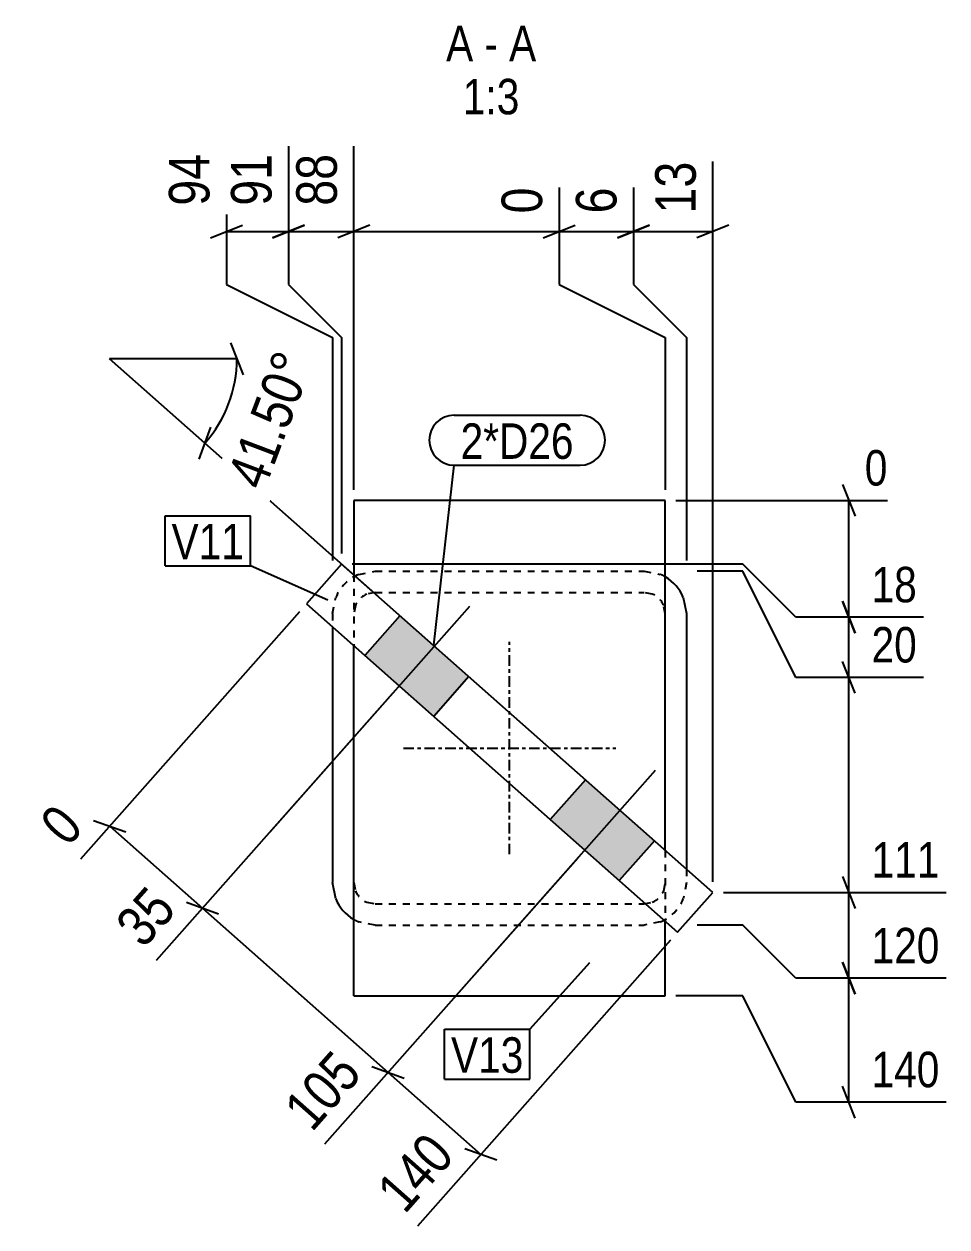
# Model space of a CAD drawing. Header units: millimetres. Extents: x 4 to 15612, y 7 to 422.
# Drawn here: x 3.8 to 264.5, y 7 to 346.9 of the extents above; entities that cross this region are included whole.
import ezdxf

# ---------------------------------------------------------------- set-up
doc = ezdxf.new("R2010")
doc.units = ezdxf.units.MM
doc.linetypes.add('DXK_LINE_DOT2', pattern=[3.9198, 1.9599, -1.9599])
doc.linetypes.add('DXK_LINE_DOT3', pattern=[5.9187, 2.979, -0.9799, 0.9799, -0.9799])
for name, color, linetype in [('MÅLSÆTNING', 7, 'Continuous'), ('STÅL', 7, 'Continuous'), ('TEKST', 7, 'Continuous')]:
    doc.layers.add(name, color=color, linetype=linetype)
doc.styles.add('Arial Narrow', font='ARIALN.TTF', dxfattribs={"height": 0.2})

msp = doc.modelspace()

# ---------------------------------------------------------------- hatches: boundary and pattern name
at = {"layer": 'STÅL', "linetype": 'Continuous'}
for points in [[(100.06, 168.46), (119.54, 151.23), (129.48, 162.47), (110, 179.69)], [(152.49, 122.08), (171.96, 104.85), (181.9, 116.08), (162.43, 133.31)]]:
    msp.add_hatch(color=96, dxfattribs=at).paths.add_polyline_path(points)

# ---------------------------------------------------------------- linework, layer by layer
at = {"layer": 'MÅLSÆTNING', "color": 7, "linetype": 'Continuous'}
for p, q in [((60.98, 312.35), (60.98, 273.26)), ((78.53, 312.35), (78.53, 273.26)), ((96.98, 215.27), (96.98, 312.35)), ((96.98, 215.27), (96.98, 312.35)), ((198.38, 104.51), (198.38, 307.98)), ((154.98, 300.67), (154.98, 273.26)), ((154.98, 300.67), (154.98, 273.26)), ((175.98, 300.67), (175.98, 273.26)), ((175.98, 300.67), (175.98, 273.26)), ((56.48, 286.46), (65.48, 290.06)), ((74.03, 286.46), (83.03, 290.06)), ((83.03, 290.06), (74.03, 286.46)), ((101.48, 290.06), (92.48, 286.46)), ((101.48, 290.06), (92.48, 286.46)), ((150.48, 286.46), (159.48, 290.06)), ((171.48, 286.46), (180.48, 290.06)), ((202.88, 290.06), (193.88, 286.46)), ((60.98, 288.26), (78.53, 288.26)), ((78.53, 288.26), (96.98, 288.26)), ((96.98, 288.26), (154.98, 288.26)), ((154.98, 288.26), (175.98, 288.26)), ((175.98, 288.26), (198.38, 288.26)), ((154.98, 273.26), (184.98, 258.26)), ((154.98, 273.26), (184.98, 258.26)), ((175.98, 273.26), (190.98, 258.26)), ((175.98, 273.26), (190.98, 258.26)), ((62.14, 256.79), (65.74, 247.79)), ((90.98, 258.26), (90.98, 195.27)), ((93.53, 258.26), (93.53, 197.27)), ((93.53, 258.26), (93.53, 197.27)), ((184.98, 258.26), (184.98, 215.27)), ((184.98, 258.26), (184.98, 215.27)), ((190.98, 258.26), (190.98, 195.27)), ((190.98, 258.26), (190.98, 195.27)), ((63.94, 252.29), (27.94, 252.29)), ((54.91, 228.44), (27.94, 252.29)), ((53.27, 223.88), (56.54, 233)), ((103.73, 185.24), (54.91, 228.44)), ((235.04, 216.77), (238.64, 207.77)), ((187.98, 212.27), (247.74, 212.27)), ((236.84, 179.27), (236.84, 212.27)), ((206.84, 194.27), (96.53, 194.27)), ((206.84, 194.27), (96.53, 194.27)), ((221.84, 179.27), (206.84, 194.27)), ((221.84, 179.27), (206.84, 194.27)), ((206.84, 192.27), (193.98, 192.27)), ((206.84, 192.27), (193.98, 192.27)), ((221.84, 162.27), (206.84, 192.27)), ((221.84, 162.27), (206.84, 192.27)), ((235.04, 183.77), (238.64, 174.77)), ((238.64, 174.77), (235.04, 183.77)), ((81.6, 180.79), (19.78, 110.92)), ((257.96, 179.27), (221.84, 179.27)), ((257.96, 179.27), (221.84, 179.27)), ((236.84, 162.27), (236.84, 179.27)), ((238.64, 157.77), (235.04, 166.77)), ((238.64, 157.77), (235.04, 166.77)), ((257.96, 162.27), (221.84, 162.27)), ((257.96, 162.27), (221.84, 162.27)), ((236.84, 101.51), (236.84, 162.27)), ((107.81, 157.6), (41.15, 82.25)), ((107.81, 157.6), (41.15, 82.25)), ((23.44, 121.85), (32.57, 118.58)), ((28.01, 120.22), (54.22, 97.02)), ((160.24, 111.22), (88.73, 30.39)), ((235.04, 106.01), (238.64, 97.01)), ((235.04, 106.01), (238.64, 97.01)), ((58.78, 95.39), (49.66, 98.66)), ((58.78, 95.39), (49.66, 98.66)), ((201.38, 101.51), (264.36, 101.51)), ((201.38, 101.51), (264.36, 101.51)), ((236.84, 77.27), (236.84, 101.51)), ((54.22, 97.02), (106.65, 50.64)), ((206.84, 92.27), (193.98, 92.27)), ((206.84, 92.27), (193.98, 92.27)), ((221.84, 77.27), (206.84, 92.27)), ((221.84, 77.27), (206.84, 92.27)), ((186.45, 88.02), (114.95, 7.2)), ((235.04, 81.77), (238.64, 72.77)), ((238.64, 72.77), (235.04, 81.77)), ((264.36, 77.27), (221.84, 77.27)), ((264.36, 77.27), (221.84, 77.27)), ((236.84, 42.27), (236.84, 77.27)), ((206.84, 72.27), (187.98, 72.27)), ((221.84, 42.27), (206.84, 72.27)), ((102.08, 52.28), (111.21, 49.01)), ((106.65, 50.64), (132.86, 27.45)), ((238.64, 37.77), (235.04, 46.77)), ((264.36, 42.27), (221.84, 42.27)), ((137.42, 25.82), (128.3, 29.08))]:
    msp.add_line(p, q, dxfattribs=at)
msp.add_arc((27.94, 252.29), 36, 318.5, 0, dxfattribs=at)
at = {"layer": 'STÅL', "color": 2, "linetype": 'Continuous'}
for p, q in [((96.98, 212.27), (96.98, 191.21)), ((184.98, 212.27), (96.98, 212.27)), ((184.98, 113.36), (184.98, 212.27)), ((93.53, 194.27), (83.59, 183.04)), ((198.38, 101.51), (93.53, 194.27)), ((190.07, 184.87), (190.98, 180.27)), ((83.59, 183.04), (188.44, 90.27)), ((190.98, 180.27), (190.98, 108.05)), ((90.98, 176.49), (90.98, 104.27)), ((96.98, 72.27), (96.98, 171.19)), ((91.9, 99.68), (90.98, 104.27)), ((188.44, 90.27), (198.38, 101.51)), ((184.98, 72.27), (184.98, 93.33)), ((96.98, 72.27), (184.98, 72.27))]:
    msp.add_line(p, q, dxfattribs=at)
at = {"layer": 'STÅL', "color": 7, "linetype": 'DXK_LINE_DOT2'}
for p, q in [((96.98, 191.21), (96.98, 171.19)), ((98.39, 191.36), (102.98, 192.27)), ((102.98, 192.27), (178.98, 192.27)), ((178.98, 192.27), (183.57, 191.36)), ((90.98, 180.27), (91.9, 184.87)), ((102.98, 186.27), (100.69, 185.82)), ((102.98, 186.27), (178.98, 186.27)), ((181.28, 185.82), (178.98, 186.27)), ((90.98, 180.27), (90.98, 176.49)), ((97.44, 182.57), (96.98, 180.27)), ((184.98, 180.27), (184.53, 182.57)), ((184.98, 113.36), (184.98, 180.27)), ((96.98, 104.27), (96.98, 171.19)), ((184.98, 113.36), (184.98, 93.33)), ((190.98, 108.05), (190.98, 104.27)), ((96.98, 104.27), (97.44, 101.98)), ((184.53, 101.98), (184.98, 104.27)), ((190.98, 104.27), (190.07, 99.68)), ((100.69, 98.73), (102.98, 98.27)), ((178.98, 98.27), (181.28, 98.73)), ((102.98, 98.27), (178.98, 98.27)), ((102.98, 92.27), (98.39, 93.19)), ((102.98, 92.27), (178.98, 92.27)), ((183.57, 93.19), (178.98, 92.27))]:
    msp.add_line(p, q, dxfattribs=at)
at = {"layer": 'STÅL', "color": 96, "linetype": 'Continuous'}
for p, q in [((129.68, 182.31), (73.36, 118.65)), ((110, 179.69), (100.06, 168.46)), ((129.48, 162.47), (119.54, 151.23)), ((182.11, 135.93), (125.78, 72.27)), ((162.43, 133.31), (152.49, 122.08)), ((181.9, 116.08), (171.96, 104.85))]:
    msp.add_line(p, q, dxfattribs=at)
at = {"layer": 'STÅL', "color": 7, "linetype": 'DXK_LINE_DOT3'}
for p, q in [((140.98, 112.27), (140.98, 172.27)), ((110.98, 142.27), (170.98, 142.27))]:
    msp.add_line(p, q, dxfattribs=at)
at = {"layer": 'STÅL', "color": 7, "linetype": 'DXK_LINE_DOT2'}
for centre, radius, start, end in [((102.98, 180.27), 12, 112.5, 157.5), ((178.98, 180.27), 12, 59.4008, 67.5), ((102.98, 180.27), 6, 112.5, 157.5), ((178.98, 180.27), 6, 22.5, 67.5), ((102.98, 104.27), 6, 202.5, 247.5), ((178.98, 104.27), 6, 292.5, 337.5), ((178.98, 104.27), 12, 292.5, 337.5), ((102.98, 104.27), 12, 239.4014, 247.5)]:
    msp.add_arc(centre, radius, start, end, dxfattribs=at)
at = {"layer": 'STÅL', "color": 2, "linetype": 'Continuous'}
for centre, start, end in [((178.98, 180.27), 22.5, 59.4008), ((102.98, 104.27), 202.5, 239.4014)]:
    msp.add_arc(centre, 12, start, end, dxfattribs=at)
at = {"layer": 'TEKST', "color": 7, "linetype": 'Continuous'}
for p, q in [((125.35, 236.31), (160.93, 236.31)), ((119.61, 171.35), (125.35, 222.21)), ((125.35, 222.21), (160.93, 222.21)), ((43.68, 207.92), (67.75, 207.92)), ((43.68, 193.82), (43.68, 207.92)), ((67.75, 193.82), (67.75, 207.92)), ((43.68, 193.82), (67.75, 193.82)), ((89.64, 184.12), (67.75, 193.82)), ((163.54, 81.61), (146.71, 62.85)), ((122.64, 62.85), (146.71, 62.85)), ((122.64, 48.75), (122.64, 62.85)), ((146.71, 48.75), (146.71, 62.85)), ((122.64, 48.75), (146.71, 48.75))]:
    msp.add_line(p, q, dxfattribs=at)
for centre, start, end in [((125.35, 229.26), 90, 270), ((160.93, 229.26), 270, 90)]:
    msp.add_arc(centre, 7.05, start, end, dxfattribs=at)

# ---------------------------------------------------------------- wipeouts: each hides what was drawn before it
at = {"color": 0, "linetype": 'Continuous'}
for points, layer in [([(258.15, 181.37), (258.15, 196.07), (241.15, 196.07), (241.15, 181.37)], 'MÅLSÆTNING'), ([(264.54, 103.61), (264.54, 118.31), (241.15, 118.31), (241.15, 103.61)], 'MÅLSÆTNING'), ([(264.54, 79.37), (264.54, 94.07), (241.15, 94.07), (241.15, 79.37)], 'MÅLSÆTNING'), ([(264.54, 44.37), (264.54, 59.07), (241.15, 59.07), (241.15, 44.37)], 'MÅLSÆTNING'), ([(130.72, 336.35), (130.72, 346.85), (123.05, 346.85), (123.05, 336.35)], 'TEKST'), ([(137.69, 336.35), (137.69, 346.85), (133.87, 346.85), (133.87, 336.35)], 'TEKST'), ([(148.51, 336.35), (148.51, 346.85), (140.84, 346.85), (140.84, 336.35)], 'TEKST'), ([(143.78, 321.35), (143.78, 331.85), (127.78, 331.85), (127.78, 321.35)], 'TEKST')]:
    msp.add_wipeout(points, dxfattribs=at).dxf.layer = layer
at = {"color": 0}
msp.add_wipeout([(159.13, 224.01), (159.13, 234.51), (127.15, 234.51), (127.15, 224.01)], dxfattribs=at).dxf.layer = 'TEKST'

# ---------------------------------------------------------------- next in the draw order: texts
at = {"layer": 'MÅLSÆTNING', "color": 3, "linetype": 'Continuous', "style": 'Arial Narrow'}
for s, p in [('18', (243.25, 183.47)), ('111', (243.25, 105.71)), ('120', (243.25, 81.47)), ('140', (243.25, 46.47))]:
    msp.add_text(s, height=10.021, dxfattribs=at).set_placement(p)
at = {"layer": 'TEKST', "color": 3, "linetype": 'Continuous', "style": 'Arial Narrow'}
for s, height, p in [('A', 10.02, (123.05, 336.35)), ('A', 10.02, (140.84, 336.35)), ('-', 10.02, (133.87, 336.35)), ('1:3', 10.021, (127.78, 321.35))]:
    msp.add_text(s, height=height, dxfattribs=at).set_placement(p)

# ---------------------------------------------------------------- next in the draw order: wipeouts: each hides what was drawn before it
at = {"color": 0, "linetype": 'Continuous'}
for points in [[(94.58, 312.57), (77.78, 312.57), (77.78, 293.14), (94.58, 293.14)], [(195.98, 310.38), (179.18, 310.38), (179.18, 290.96), (195.98, 290.96)], [(249.84, 214.37), (249.84, 229.07), (239.24, 229.07), (239.24, 214.37)], [(258.15, 164.37), (258.15, 179.07), (241.15, 179.07), (241.15, 164.37)], [(24.42, 119.78), (11.84, 130.92), (3.81, 121.84), (16.39, 110.71)], [(50.63, 96.59), (38.05, 107.73), (25.18, 93.18), (37.76, 82.04)], [(103.06, 50.21), (90.48, 61.34), (72.76, 41.32), (85.34, 30.18)]]:
    msp.add_wipeout(points, dxfattribs=at).dxf.layer = 'MÅLSÆTNING'
at = {"color": 0}
for points, layer in [([(88.68, 252.87), (72.97, 258.82), (57.34, 217.57), (73.05, 211.62)], 'MÅLSÆTNING'), ([(159.13, 224.01), (159.13, 234.51), (127.15, 234.51), (127.15, 224.01)], 'TEKST'), ([(65.95, 195.62), (65.95, 206.12), (45.48, 206.12), (45.48, 195.62)], 'TEKST')]:
    msp.add_wipeout(points, dxfattribs=at).dxf.layer = layer

# ---------------------------------------------------------------- next in the draw order: linework, layer by layer
at = {"layer": 'MÅLSÆTNING', "color": 7, "linetype": 'Continuous'}
for p, q in [((78.53, 312.35), (78.53, 273.26)), ((180.48, 290.06), (171.48, 286.46)), ((60.98, 273.26), (90.98, 258.26)), ((78.53, 273.26), (93.53, 258.26)), ((78.53, 273.26), (93.53, 258.26)), ((160.24, 111.22), (88.73, 30.39)), ((102.08, 52.28), (111.21, 49.01))]:
    msp.add_line(p, q, dxfattribs=at)

# ---------------------------------------------------------------- next in the draw order: texts
at = {"layer": 'MÅLSÆTNING', "color": 3, "linetype": 'Continuous', "style": 'Arial Narrow'}
for s, height, rotation, p in [('88', 11.453, 90.0002, (92.18, 295.54)), ('13', 11.453, 90.0002, (193.58, 293.36)), ('0', 11.45, 48.5009, (16.19, 114.1)), ('35', 11.453, 48.5009, (37.56, 85.43)), ('105', 11.453, 48.5009, (85.14, 33.57))]:
    msp.add_text(s, height=height, rotation=rotation, dxfattribs=at).set_placement(p)
at = {"layer": 'MÅLSÆTNING', "color": 3, "style": 'Arial Narrow'}
msp.add_text('41.50°', height=11.453, rotation=69.2477, dxfattribs=at).set_placement((71.66, 214.71))
at = {"layer": 'MÅLSÆTNING', "color": 3, "linetype": 'Continuous', "style": 'Arial Narrow'}
for s, height, p in [('0', 10.02, (241.34, 216.47)), ('20', 10.021, (243.25, 166.47))]:
    msp.add_text(s, height=height, dxfattribs=at).set_placement(p)
at = {"layer": 'TEKST', "color": 3, "style": 'Arial Narrow'}
msp.add_text('2*D26', height=10.021, dxfattribs=at).set_placement((127.15, 224.01))

# ---------------------------------------------------------------- next in the draw order: wipeouts: each hides what was drawn before it
at = {"color": 0, "linetype": 'Continuous'}
msp.add_wipeout([(76.13, 312.57), (59.33, 312.57), (59.33, 293.14), (76.13, 293.14)], dxfattribs=at).dxf.layer = 'MÅLSÆTNING'
at = {"color": 0}
msp.add_wipeout([(65.95, 195.62), (65.95, 206.12), (45.48, 206.12), (45.48, 195.62)], dxfattribs=at).dxf.layer = 'TEKST'

# ---------------------------------------------------------------- next in the draw order: texts
at = {"layer": 'MÅLSÆTNING', "color": 3, "linetype": 'Continuous', "style": 'Arial Narrow'}
msp.add_text('91', height=11.453, rotation=90.0002, dxfattribs=at).set_placement((73.73, 295.54))
at = {"layer": 'TEKST', "color": 3, "style": 'Arial Narrow'}
msp.add_text('V11', height=10.021, dxfattribs=at).set_placement((45.48, 195.62))

# ---------------------------------------------------------------- next in the draw order: wipeouts: each hides what was drawn before it
at = {"color": 0, "linetype": 'Continuous'}
for points in [[(58.58, 312.57), (41.78, 312.57), (41.78, 293.14), (58.58, 293.14)], [(173.58, 303.07), (156.78, 303.07), (156.78, 290.96), (173.58, 290.96)], [(129.27, 27.02), (116.69, 38.15), (98.98, 18.12), (111.56, 6.99)]]:
    msp.add_wipeout(points, dxfattribs=at).dxf.layer = 'MÅLSÆTNING'
at = {"color": 0}
msp.add_wipeout([(144.91, 50.55), (144.91, 61.05), (124.44, 61.05), (124.44, 50.55)], dxfattribs=at).dxf.layer = 'TEKST'

# ---------------------------------------------------------------- next in the draw order: linework, layer by layer
at = {"layer": 'MÅLSÆTNING', "color": 7, "linetype": 'Continuous'}
msp.add_line((150.48, 286.46), (159.48, 290.06), dxfattribs=at)

# ---------------------------------------------------------------- next in the draw order: texts
at = {"layer": 'MÅLSÆTNING', "color": 3, "linetype": 'Continuous', "style": 'Arial Narrow'}
for s, height, rotation, p in [('94', 11.453, 90.0002, (56.18, 295.54)), ('6', 11.45, 90.0002, (171.18, 293.36)), ('140', 11.453, 48.5009, (111.35, 10.38))]:
    msp.add_text(s, height=height, rotation=rotation, dxfattribs=at).set_placement(p)

# ---------------------------------------------------------------- next in the draw order: wipeouts: each hides what was drawn before it
at = {"color": 0}
msp.add_wipeout([(144.91, 50.55), (144.91, 61.05), (124.44, 61.05), (124.44, 50.55)], dxfattribs=at).dxf.layer = 'TEKST'

# ---------------------------------------------------------------- next in the draw order: texts
at = {"layer": 'TEKST', "color": 3, "style": 'Arial Narrow'}
msp.add_text('V13', height=10.021, dxfattribs=at).set_placement((124.44, 50.55))

# ---------------------------------------------------------------- next in the draw order: wipeouts: each hides what was drawn before it
at = {"color": 0, "linetype": 'Continuous'}
msp.add_wipeout([(152.58, 303.07), (135.78, 303.07), (135.78, 290.96), (152.58, 290.96)], dxfattribs=at).dxf.layer = 'MÅLSÆTNING'

# ---------------------------------------------------------------- next in the draw order: texts
at = {"layer": 'MÅLSÆTNING', "color": 3, "linetype": 'Continuous', "style": 'Arial Narrow'}
msp.add_text('0', height=11.45, rotation=90.0002, dxfattribs=at).set_placement((150.18, 293.36))

doc.saveas('drawing.dxf')
